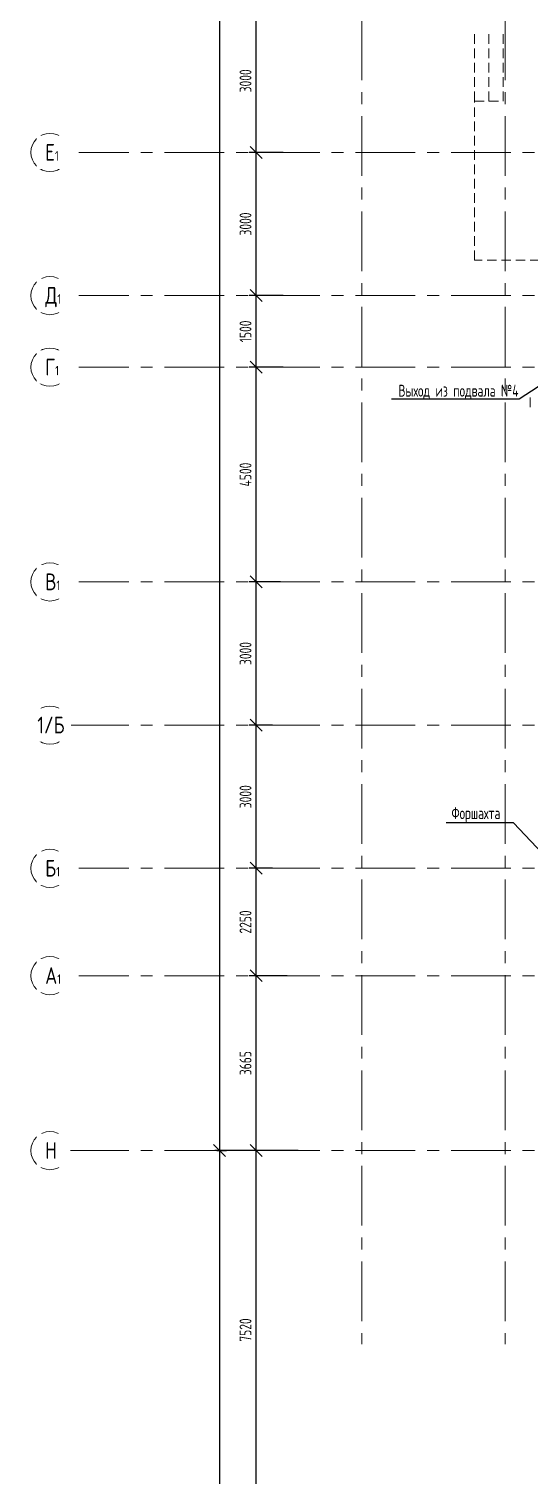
# Model space of a CAD drawing. Header units: millimetres. Extents: x -391859 to 9713180, y -178574 to 166066.
# Drawn here: x -360146 to -349651, y 75866 to 106188 of the extents above; entities that cross this region are included whole.
import ezdxf
from ezdxf import colors
from ezdxf.entities.mleader import LeaderData, LeaderLine
from ezdxf.math import Vec2, Vec3

# ---------------------------------------------------------------- set-up
doc = ezdxf.new("R2010")
doc.units = ezdxf.units.MM
doc.header["$MEASUREMENT"] = 0
doc.linetypes.add('ADSK_Штриховая_ш2 п1', pattern=[3, 2, -1])
doc.linetypes.add('CENTER', pattern=[2, 1.25, -0.25, 0.25, -0.25])
doc.layers.get('0').update_dxf_attribs({"lineweight": 9})
for name, color, linetype, lineweight in [('АР_Выноски АПР', 7, 'Continuous', 5), ('АР_Оси', 7, 'Continuous', 9), ('АР_Оси размеры', 7, 'Continuous', 9), ('АР_тонкая линия', 7, 'Continuous', 0), ('тх разм', 7, 'Continuous', 9)]:
    doc.layers.add(name, color=color, linetype=linetype, lineweight=lineweight)
doc.styles.add('ISOCPEUR', font='isocpeur.ttf', dxfattribs={"width": 0.7})
doc.styles.add('ГОСТ 2.304', font='isocpeur.ttf', dxfattribs={"width": 0.7})
doc.dimstyles.new('R_100', dxfattribs={"dimtxt": 270, "dimasz": 120, "dimexe": 100, "dimexo": 0, "dimgap": 60, "dimtad": 1, "dimdec": 0, "dimrnd": 5, "dimzin": 0, "dimdsep": 46, "dimtxsty": 'ISOCPEUR', "dimblk": 'ARCHTICK', "dimcen": 0, "dimdle": 100, "dimclrd": 256, "dimclre": 256, "dimclrt": 256, "dimadec": 0, "dimazin": 0, "dimtfac": 2, "dimtdec": 0, "dimtofl": 0, "dimtmove": 1, "dimatfit": 3, "dimfxl": 1, "dimtvp": 3, "dimtolj": 1, "dimtzin": 0, "dimarcsym": 0})
doc.dimstyles.new('СПДС', dxfattribs={"dimscale": 100, "dimtxt": 2.5, "dimasz": 2.5, "dimexe": 1.5, "dimexo": 0, "dimgap": 1, "dimtad": 1, "dimdec": 0, "dimrnd": 1, "dimtxsty": 'ГОСТ 2.304', "dimblk": 'OBLIQUE', "dimcen": 2.5, "dimdle": 1.5, "dimadec": 0, "dimazin": 2, "dimtfac": 0.75, "dimtdec": 0, "dimtmove": 1, "dimatfit": 3, "dimfxl": 1, "dimtolj": 1, "dimarcsym": 1})

# ---------------------------------------------------------------- blocks, each defined once
blk = doc.blocks.new('_Oblique')
at = {"color": 0, "linetype": 'ByBlock', "lineweight": -2}
blk.add_line((-0.5, -0.5), (0.5, 0.5), dxfattribs=at)
blk = doc.blocks.new('*D553')
at = {"layer": 'АР_Оси размеры', "color": 0, "lineweight": -2, "ltscale": 100, "transparency": 16777216}
for p, q in [((-355385, 75016), (-355385, 82836)), ((-354506, 82686), (-355535, 82686)), ((-354567, 75166), (-355535, 75166))]:
    blk.add_line(p, q, dxfattribs=at)
at = {"layer": 'АР_Оси размеры', "color": 0, "lineweight": -2, "ltscale": 100, "transparency": 16777216, "xscale": 250, "yscale": 250, "zscale": 250}
for p, rotation in [((-355385, 82686), 90), ((-355385, 75166), 270)]:
    blk.add_blockref('_Oblique', p, dxfattribs=dict(at, rotation=rotation))
at = {"layer": 'АР_Оси размеры', "color": 0, "ltscale": 100, "transparency": 16777216, "insert": (-355610, 78926), "char_height": 250, "attachment_point": 5, "rotation": 90, "style": 'ГОСТ 2.304'}
blk.add_mtext('\\A1;7520', dxfattribs=at)
blk = doc.blocks.new('*D554')
at = {"layer": 'АР_Оси размеры', "color": 0, "lineweight": -2, "ltscale": 100, "transparency": 16777216}
for p, q in [((-355385, 82536), (-355385, 86501)), ((-354736, 86351), (-355535, 86351)), ((-354506, 82686), (-355535, 82686))]:
    blk.add_line(p, q, dxfattribs=at)
at = {"layer": 'АР_Оси размеры', "color": 0, "lineweight": -2, "ltscale": 100, "transparency": 16777216, "xscale": 250, "yscale": 250, "zscale": 250}
for p, rotation in [((-355385, 86351), 90), ((-355385, 82686), 270)]:
    blk.add_blockref('_Oblique', p, dxfattribs=dict(at, rotation=rotation))
at = {"layer": 'АР_Оси размеры', "color": 0, "ltscale": 100, "transparency": 16777216, "insert": (-355610, 84518), "char_height": 250, "attachment_point": 5, "rotation": 90, "style": 'ГОСТ 2.304'}
blk.add_mtext('\\A1;3665', dxfattribs=at)
blk = doc.blocks.new('*D555')
at = {"layer": 'АР_Оси размеры', "color": 0, "lineweight": -2, "ltscale": 100, "transparency": 16777216}
for p, q in [((-355043, 88601), (-355535, 88601)), ((-355385, 86201), (-355385, 88751)), ((-354736, 86351), (-355535, 86351))]:
    blk.add_line(p, q, dxfattribs=at)
at = {"layer": 'АР_Оси размеры', "color": 0, "lineweight": -2, "ltscale": 100, "transparency": 16777216, "xscale": 250, "yscale": 250, "zscale": 250}
for p, rotation in [((-355385, 88601), 90), ((-355385, 86351), 270)]:
    blk.add_blockref('_Oblique', p, dxfattribs=dict(at, rotation=rotation))
at = {"layer": 'АР_Оси размеры', "color": 0, "ltscale": 100, "transparency": 16777216, "insert": (-355610, 87476), "char_height": 250, "attachment_point": 5, "rotation": 90, "style": 'ГОСТ 2.304'}
blk.add_mtext('\\A1;2250', dxfattribs=at)
blk = doc.blocks.new('*D556')
at = {"layer": 'АР_Оси размеры', "color": 0, "lineweight": -2, "ltscale": 100, "transparency": 16777216}
for p, q in [((-355043, 91601), (-355535, 91601)), ((-355385, 88451), (-355385, 91751)), ((-355043, 88601), (-355535, 88601))]:
    blk.add_line(p, q, dxfattribs=at)
at = {"layer": 'АР_Оси размеры', "color": 0, "lineweight": -2, "ltscale": 100, "transparency": 16777216, "xscale": 250, "yscale": 250, "zscale": 250}
for p, rotation in [((-355385, 91601), 90), ((-355385, 88601), 270)]:
    blk.add_blockref('_Oblique', p, dxfattribs=dict(at, rotation=rotation))
at = {"layer": 'АР_Оси размеры', "color": 0, "ltscale": 100, "transparency": 16777216, "insert": (-355610, 90101), "char_height": 250, "attachment_point": 5, "rotation": 90, "style": 'ГОСТ 2.304'}
blk.add_mtext('\\A1;3000', dxfattribs=at)
blk = doc.blocks.new('*D557')
at = {"layer": 'АР_Оси размеры', "color": 0, "lineweight": -2, "ltscale": 100, "transparency": 16777216}
for p, q in [((-355385, 91451), (-355385, 94751)), ((-354876, 94601), (-355535, 94601)), ((-355043, 91601), (-355535, 91601))]:
    blk.add_line(p, q, dxfattribs=at)
at = {"layer": 'АР_Оси размеры', "color": 0, "lineweight": -2, "ltscale": 100, "transparency": 16777216, "xscale": 250, "yscale": 250, "zscale": 250}
for p, rotation in [((-355385, 94601), 90), ((-355385, 91601), 270)]:
    blk.add_blockref('_Oblique', p, dxfattribs=dict(at, rotation=rotation))
at = {"layer": 'АР_Оси размеры', "color": 0, "ltscale": 100, "transparency": 16777216, "insert": (-355610, 93101), "char_height": 250, "attachment_point": 5, "rotation": 90, "style": 'ГОСТ 2.304'}
blk.add_mtext('\\A1;3000', dxfattribs=at)
blk = doc.blocks.new('*D558')
at = {"layer": 'АР_Оси размеры', "color": 0, "lineweight": -2, "ltscale": 100, "transparency": 16777216}
for p, q in [((-355385, 94451), (-355385, 99251)), ((-354822, 99101), (-355535, 99101)), ((-354876, 94601), (-355535, 94601))]:
    blk.add_line(p, q, dxfattribs=at)
at = {"layer": 'АР_Оси размеры', "color": 0, "lineweight": -2, "ltscale": 100, "transparency": 16777216, "xscale": 250, "yscale": 250, "zscale": 250}
for p, rotation in [((-355385, 99101), 90), ((-355385, 94601), 270)]:
    blk.add_blockref('_Oblique', p, dxfattribs=dict(at, rotation=rotation))
at = {"layer": 'АР_Оси размеры', "color": 0, "ltscale": 100, "transparency": 16777216, "insert": (-355610, 96851), "char_height": 250, "attachment_point": 5, "rotation": 90, "style": 'ГОСТ 2.304'}
blk.add_mtext('\\A1;4500', dxfattribs=at)
blk = doc.blocks.new('*D559')
at = {"layer": 'АР_Оси размеры', "color": 0, "lineweight": -2, "ltscale": 100, "transparency": 16777216}
for p, q in [((-355385, 98951), (-355385, 100751)), ((-354822, 100601), (-355535, 100601)), ((-354822, 99101), (-355535, 99101))]:
    blk.add_line(p, q, dxfattribs=at)
at = {"layer": 'АР_Оси размеры', "color": 0, "lineweight": -2, "ltscale": 100, "transparency": 16777216, "xscale": 250, "yscale": 250, "zscale": 250}
for p, rotation in [((-355385, 100601), 90), ((-355385, 99101), 270)]:
    blk.add_blockref('_Oblique', p, dxfattribs=dict(at, rotation=rotation))
at = {"layer": 'АР_Оси размеры', "color": 0, "ltscale": 100, "transparency": 16777216, "insert": (-355610, 99851), "char_height": 250, "attachment_point": 5, "rotation": 90, "style": 'ГОСТ 2.304'}
blk.add_mtext('\\A1;1500', dxfattribs=at)
blk = doc.blocks.new('*D560')
at = {"layer": 'АР_Оси размеры', "color": 0, "lineweight": -2, "ltscale": 100, "transparency": 16777216}
for p, q in [((-355385, 100451), (-355385, 103751)), ((-354961, 103601), (-355535, 103601)), ((-354822, 100601), (-355535, 100601))]:
    blk.add_line(p, q, dxfattribs=at)
at = {"layer": 'АР_Оси размеры', "color": 0, "lineweight": -2, "ltscale": 100, "transparency": 16777216, "xscale": 250, "yscale": 250, "zscale": 250}
for p, rotation in [((-355385, 103601), 90), ((-355385, 100601), 270)]:
    blk.add_blockref('_Oblique', p, dxfattribs=dict(at, rotation=rotation))
at = {"layer": 'АР_Оси размеры', "color": 0, "ltscale": 100, "transparency": 16777216, "insert": (-355610, 102101), "char_height": 250, "attachment_point": 5, "rotation": 90, "style": 'ГОСТ 2.304'}
blk.add_mtext('\\A1;3000', dxfattribs=at)
blk = doc.blocks.new('*D561')
at = {"layer": 'АР_Оси размеры', "color": 0, "lineweight": -2, "ltscale": 100, "transparency": 16777216}
for p, q in [((-355385, 103451), (-355385, 106751)), ((-354961, 106601), (-355535, 106601)), ((-354822, 103601), (-355535, 103601))]:
    blk.add_line(p, q, dxfattribs=at)
at = {"layer": 'АР_Оси размеры', "color": 0, "lineweight": -2, "ltscale": 100, "transparency": 16777216, "xscale": 250, "yscale": 250, "zscale": 250}
for p, rotation in [((-355385, 106601), 90), ((-355385, 103601), 270)]:
    blk.add_blockref('_Oblique', p, dxfattribs=dict(at, rotation=rotation))
at = {"layer": 'АР_Оси размеры', "color": 0, "ltscale": 100, "transparency": 16777216, "insert": (-355610, 105101), "char_height": 250, "attachment_point": 5, "rotation": 90, "style": 'ГОСТ 2.304'}
blk.add_mtext('\\A1;3000', dxfattribs=at)
blk = doc.blocks.new('*D570')
at = {"layer": 'АР_Оси размеры', "color": 0, "lineweight": -2, "ltscale": 100, "transparency": 16777216}
for p, q in [((-356155, 130751), (-356155, 82536)), ((-356211, 130601), (-356005, 130601)), ((-356211, 82686), (-356005, 82686))]:
    blk.add_line(p, q, dxfattribs=at)
at = {"layer": 'АР_Оси размеры', "color": 0, "lineweight": -2, "ltscale": 100, "transparency": 16777216, "xscale": 250, "yscale": 250, "zscale": 250}
for p, rotation in [((-356155, 130601), 90), ((-356155, 82686), 270)]:
    blk.add_blockref('_Oblique', p, dxfattribs=dict(at, rotation=rotation))
at = {"layer": 'АР_Оси размеры', "color": 0, "ltscale": 100, "transparency": 16777216, "insert": (-356380, 106643), "char_height": 250, "attachment_point": 5, "rotation": 90, "style": 'ГОСТ 2.304'}
blk.add_mtext('\\A1;47915', dxfattribs=at)
blk = doc.blocks.new('_ArchTick')
at = {"color": 0, "linetype": 'ByBlock', "const_width": 0.15}
blk.add_lwpolyline([(-0.5, -0.5), (0.5, 0.5)], dxfattribs=at)
blk = doc.blocks.new('*D1452')
at = {"layer": 'тх разм', "lineweight": -2, "ltscale": 500, "transparency": 16777216}
for p, q in [((-356155, 82786), (-356155, 55106)), ((-355020, 82686), (-356255, 82686)), ((-355864, 55206), (-356255, 55206))]:
    blk.add_line(p, q, dxfattribs=at)
at = {"layer": 'тх разм', "lineweight": -2, "ltscale": 500, "transparency": 16777216, "xscale": 120, "yscale": 120, "zscale": 120}
for p, rotation in [((-356155, 82686), 90), ((-356155, 55206), 270)]:
    blk.add_blockref('_ArchTick', p, dxfattribs=dict(at, rotation=rotation))
at = {"layer": 'тх разм', "lineweight": 13, "ltscale": 500, "transparency": 16777216, "insert": (-356350, 68946), "char_height": 270, "attachment_point": 5, "rotation": 90, "style": 'ISOCPEUR'}
blk.add_mtext('\\A1;27480', dxfattribs=at)

msp = doc.modelspace()

# ---------------------------------------------------------------- linework, layer by layer
at = {"layer": 'АР_Оси', "linetype": 'CENTER', "ltscale": 1000}
for p, q in [((-353172.071, 134363.151), (-353172.071, 78630.803)), ((-350172.071, 134363.151), (-350172.071, 78630.803)), ((-359305.765, 103600.682), (-276127.363, 103600.682)), ((-359305.765, 100600.682), (-276127.363, 100600.682)), ((-359305.765, 99100.682), (-276127.363, 99100.682)), ((-359305.765, 94600.682), (-276127.363, 94600.682)), ((-359305.765, 91600.682), (-276127.363, 91600.682)), ((-359305.765, 88600.682), (-276127.363, 88600.682)), ((-359305.765, 86350.682), (-276127.363, 86350.682)), ((-359305.765, 82685.682), (-275708.6, 82685.682))]:
    msp.add_line(p, q, dxfattribs=at)
at = {"layer": 'АР_Оси', "ltscale": 0.5}
for centre in [(-359705.765, 103600.682), (-359705.765, 100600.682), (-359705.765, 99100.682), (-359705.765, 94600.682), (-359705.765, 91600.682), (-359705.765, 88600.682), (-359705.765, 86350.682), (-359705.765, 82685.682)]:
    msp.add_circle(centre, 400, dxfattribs=at)
at = {"layer": 'АР_тонкая линия', "linetype": 'ADSK_Штриховая_ш2 п1', "ltscale": 100}
msp.add_line((-349651.057, 98263.568), (-349651.057, 98513.418), dxfattribs=at)
for points in [[(-350814.016, 104676.246), (-350814.016, 106175.623)], [(-350814.016, 101345.355), (-350814.016, 104676.246), (-350212.879, 104676.246), (-350212.879, 106175.623)], [(-350513.448, 104676.246), (-350513.448, 106175.623)], [(-347651.068, 101345.355), (-350814.016, 101345.355), (-350814.016, 101345.355)]]:
    msp.add_lwpolyline(points, dxfattribs=at)

# ---------------------------------------------------------------- dimensions: what is measured, and where the dimension line sits
at = {"layer": 'АР_Оси размеры', "ltscale": 100}
for base, p1, p2, picture, middle in [((-356155.317, 82685.682), (-356211.127, 130600.682), (-356211.127, 82685.682), '*D570', (-356380.317, 106643.182)), ((-355384.754, 106600.682), (-354821.78, 103600.682), (-354961.272, 106600.682), '*D561', (-355609.754, 105100.682)), ((-355384.754, 103600.682), (-354821.78, 100600.682), (-354961.272, 103600.682), '*D560', (-355609.754, 102100.682)), ((-355384.754, 100600.682), (-354821.78, 99100.682), (-354821.78, 100600.682), '*D559', (-355609.754, 99850.682)), ((-355384.754, 99100.682), (-354875.845, 94600.682), (-354821.78, 99100.682), '*D558', (-355609.754, 96850.682)), ((-355384.754, 94600.682), (-355042.817, 91600.682), (-354875.845, 94600.682), '*D557', (-355609.754, 93100.682)), ((-355384.754, 91600.682), (-355042.817, 88600.682), (-355042.817, 91600.682), '*D556', (-355609.754, 90100.682)), ((-355384.754, 88600.682), (-354735.893, 86350.682), (-355042.817, 88600.682), '*D555', (-355609.754, 87475.682)), ((-355384.754, 86350.682), (-354506.032, 82685.682), (-354735.893, 86350.682), '*D554', (-355609.754, 84518.182)), ((-355384.754, 82685.682), (-354566.931, 75165.682), (-354506.032, 82685.682), '*D553', (-355609.754, 78925.682))]:
    dim = msp.add_linear_dim(base=base, p1=p1, p2=p2, angle=90, dimstyle='СПДС', dxfattribs=at)
    dim.commit()
    dim.dimension.update_dxf_attribs({"geometry": picture, "text_midpoint": middle})
at = {"layer": 'тх разм', "lineweight": 13, "ltscale": 500}
dim = msp.add_linear_dim(base=(-356155.317, 55205.682), p1=(-355020.393, 82685.682), p2=(-355863.826, 55205.682), angle=90, dimstyle='R_100', override={"dimpost": '\\X', "dimfxl": 2.5, "dimarcsym": 2}, dxfattribs=at)
dim.commit()
dim.dimension.update_dxf_attribs({"geometry": '*D1452', "text_midpoint": (-356350.317, 68945.682)})

# ---------------------------------------------------------------- leaders
at = {"layer": 'АР_Выноски АПР'}
ml = msp.add_multileader_mtext('Standard', dxfattribs=at)
ml.set_content('Выход из подвала №4', color=256, style='ISOCPEUR')
ml.set_leader_properties()
ml.build(insert=Vec2(0, 0))
ml.multileader.update_dxf_attribs({"text_left_attachment_type": 6, "text_right_attachment_type": 6, "dogleg_length": 100, "arrow_head_size": 250})
ctx = ml.context
ctx.base_point, ctx.char_height, ctx.arrow_head_size, ctx.landing_gap_size, ctx.plane_origin = Vec3(-352432.005, 98433.136), 250, 250, 25, Vec3(-341356.708, 110064.711)
ctx.left_attachment, ctx.right_attachment = 6, 6
notes = []
notes.append((ctx, [(1, (1, 1, 0), (-349875.755, 98433.136), (-1, 0), 100, [(2, [(-348873.528, 99083.65)], 0, [])])]))
ctx.mtext.insert, ctx.mtext.width, ctx.mtext.defined_height, ctx.mtext.flow_direction = Vec3(-352407.005, 98733.136), 4200.76545, 12.17, 5
ml = msp.add_multileader_mtext('Standard', dxfattribs=at)
ml.set_content('\\A1;Форшахта', color=256, style='ISOCPEUR')
ml.set_leader_properties()
ml.build(insert=Vec2(0, 0))
ml.multileader.update_dxf_attribs({"text_left_attachment_type": 6, "text_right_attachment_type": 6, "dogleg_length": 100, "arrow_head_size": 250})
ctx = ml.context
ctx.base_point, ctx.char_height, ctx.arrow_head_size, ctx.landing_gap_size, ctx.plane_origin = Vec3(-351322.645, 89556.904), 250, 250, 25, Vec3(-371029.102, 88852.048)
ctx.left_attachment, ctx.right_attachment = 6, 6
notes.append((ctx, [(0, (1, 1, 0), (-349999.645, 89556.904), (-1, 0), 170.5, [(1, [(-349102.258, 88600.822)], 0, [])])]))
ctx.mtext.insert, ctx.mtext.width, ctx.mtext.flow_direction = Vec3(-351297.645, 89881.904), 6210.48741, 5
for ctx, leaders in notes:
    for number, flags, end, landing, length, lines in leaders:
        leader = LeaderData()
        leader.index, (leader.has_last_leader_line, leader.has_dogleg_vector, leader.attachment_direction) = number, flags
        leader.last_leader_point, leader.dogleg_vector, leader.dogleg_length = Vec3(end), Vec3(landing), length
        for number, points, colour, breaks in lines:
            line = LeaderLine()
            line.index, line.vertices, line.color, line.breaks = number, Vec3.list(points), colors.encode_raw_color(colour), breaks
            leader.lines.append(line)
        ctx.leaders.append(leader)

# ---------------------------------------------------------------- next in the draw order: texts
at = {"layer": 'АР_Оси', "char_height": 350, "width": 528.82017, "attachment_point": 1, "line_spacing_factor": 1.149209, "style": 'ГОСТ 2.304', "bg_fill": 2}
for s, insert in [('{\\W0.8;Е\\H0.57143x;1}', (-359805.586, 103778.461)), ('{\\W0.8;Д\\H0.57143x;1}', (-359805.586, 100778.461)), ('{\\W0.8;Г\\H0.57143x;1}', (-359805.586, 99278.461)), ('{\\W0.8;В\\H0.57143x;1}', (-359805.586, 94778.461)), ('{\\W0.8;1/Б}', (-359970.544, 91778.461)), ('{\\W0.8;Б\\H0.57143x;1}', (-359805.586, 88778.461)), ('{\\W0.8;А\\H0.57143x;1}', (-359805.586, 86528.461))]:
    msp.add_mtext(s, dxfattribs=dict(at, insert=insert))
at = {"layer": 'АР_Оси', "insert": (-359805.586, 82863.461), "char_height": 350, "attachment_point": 1, "line_spacing_factor": 1.149209, "style": 'ГОСТ 2.304', "bg_fill": 2}
msp.add_mtext('{\\W0.8;Н}', dxfattribs=at)

doc.saveas('drawing.dxf')
